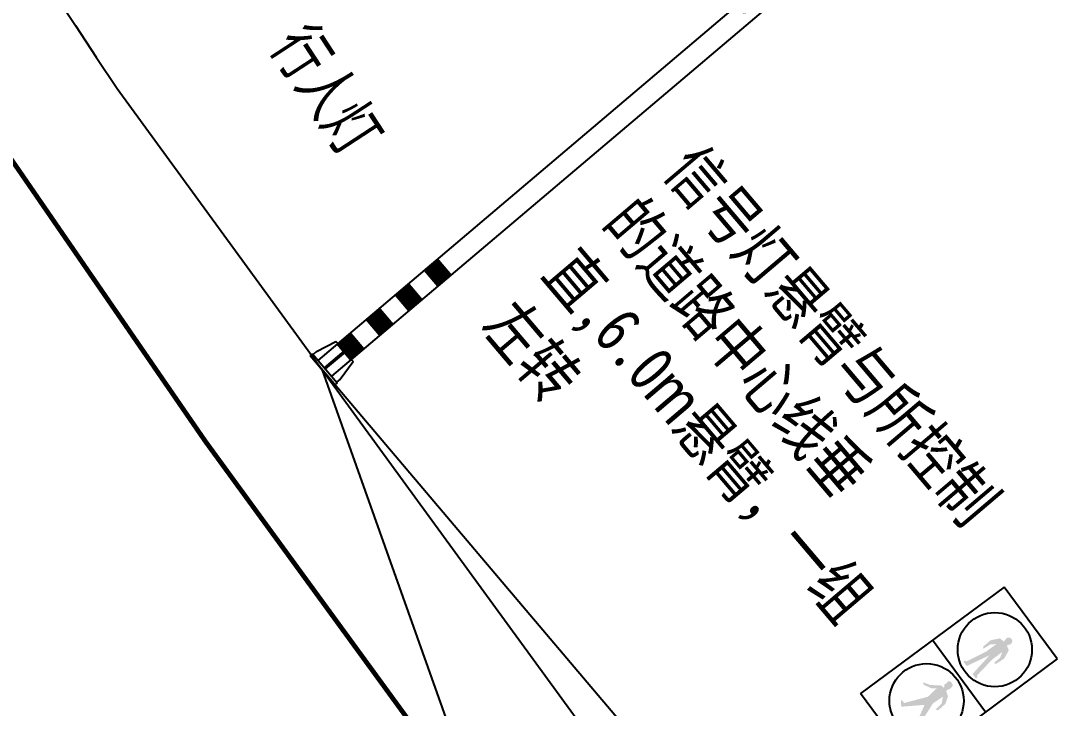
# Model space of a CAD drawing. Header units: millimetres. Extents: x 6299 to 195995, y 19522 to 226352.
# Drawn here: x 10267.75 to 10300.3, y 22417.62 to 22439.22 of the extents above; entities that cross this region are included whole.
import ezdxf

# ---------------------------------------------------------------- set-up
doc = ezdxf.new("R2010")
doc.units = ezdxf.units.MM
for name, color, linetype in [('@-交通信号', 7, 'Continuous'), ('@-道路红线', 1, 'Continuous'), ('@-隔离岛', 3, 'Continuous')]:
    doc.layers.add(name, color=color, linetype=linetype)
doc.layers.add('@-道路标线', color=255, linetype='Continuous', lineweight=0)
doc.styles.add('ST', font='', dxfattribs={"width": 0.8})
doc.styles.add('宋体', font='')
doc.styles.get('ST').set_extended_font_data('NSimSun')
doc.styles.get('宋体').set_extended_font_data('SimSun')

# ---------------------------------------------------------------- blocks, each defined once
blk = doc.blocks.new('A$C3CD052C4')
at = {"layer": '@-交通信号'}
h = blk.add_hatch(color=256, dxfattribs=at)
h.paths.add_polyline_path([(0.1983859571773792, 4.356085207038632), (0.3037263108562911, 4.182178008431947), (0.3200045453995699, 3.934058719638415), (0.3810483660345199, 3.966599105235218), (0.4013966001366498, 4.275731142948644), (0.2752394003473455, 4.548255585470542), (0.1207051664969185, 4.589344146314033), (0.1368730835529277, 4.649943680897195), (0.157221317771473, 4.715024181221452), (0.1409426421305398, 4.776036930097689), (0.1002470557141351, 4.8142541802099), (0.04286595714802388, 4.829918102943338), (-0.01451514147629496, 4.814254180208081), (-0.05521072783449199, 4.77603693009587), (-0.07148940341721755, 4.715024181205081), (-0.05114116919867229, 4.649943680909928), (-0.03497325220087077, 4.589344146312214), (-0.1895074860512977, 4.548255585452353), (-0.3156646858988097, 4.275731142926816), (-0.2953164516802644, 3.966599105244313), (-0.2342726311035221, 3.934058719632958), (-0.2179943965602433, 4.182178008441042), (-0.1126540429395391, 4.356085207034994), (-0.1126540428813314, 3.967285207005261), (-0.2342726310889702, 3.267445207033234), (-0.279085850372212, 3.25705659617779), (-0.2912468931463081, 3.189701124136263), (-0.1126540429249872, 3.189685207004004), (0.04286595720623154, 3.967285207021632), (0.1983859571919311, 3.189685207022194), (0.3769788072968367, 3.18970112414172), (0.3648177647555713, 3.257056596183247), (0.3200045454141218, 3.267445207024139), (0.1983859571773792, 3.967285207023451)])
h.paths.add_polyline_path([(-0.06118429476919118, 1.636378291499568), (-0.3482229192304658, 0.9205713478113466), (-0.4579572204529541, 0.9188305799580121), (-0.4771172687906073, 0.8874937784821668), (-0.3065058634529123, 0.7793136970540218), (0.08171556417073589, 1.403055258662789), (0.3901159533270402, 0.8554683633010427), (0.3610900809726445, 0.822830726599932), (0.3647185906738741, 0.7974457475393137), (0.4082571785402251, 0.7793136970467458), (0.506219883376616, 0.8590945566884329), (0.2014475629403023, 1.638771373256532), (0.2159607196663273, 2.019543891745343), (0.3683466593938647, 1.85998217249653), (0.408250562948524, 1.595980882662843), (0.4737198686198099, 1.636111189556686), (0.4445396291994257, 1.94701568977689), (0.3030383364821319, 2.150094438551605), (0.1325111714249942, 2.208116783383957), (0.1252545931201894, 2.251633812893488, 0.2072279350689316), (0.1346140927344095, 2.450030692549262, 0.0711061981058181), (0.1193633821385447, 2.472137523831407, 0.0975891202728249), (0.1034852991870139, 2.48372346323049, 0.0222332267681968), (0.08456203251262195, 2.491531811232562, 0.0407986121601978), (0.07378418094594963, 2.494460636444273, 0.0459787038497324), (0.04555813709157519, 2.49706172911101, 0.0363583218134128), (0.009835170960286632, 2.494460636444273, 0.02830864803348), (-0.00935821476741694, 2.490530535462312, 0.0246906909628924), (-0.03075985630857758, 2.483723463228671, 0.079384576499933), (-0.05583795587881468, 2.469505774046411, 0.1243502617140169), (-0.06706480044522323, 2.454712290782481, 0.0811445592898371), (-0.07183741006883793, 2.435193731856998, 0.0695555518301039), (-0.0704105976910796, 2.411836468469119, 0.0047304574096672), (-0.06829578496399336, 2.401883111553616, 0.0090106909384495), (-0.06704230702598579, 2.39668994594831, 0.057141586892112), (-0.06096273110597394, 2.380969756777631, -0.0682413411958788), (-0.05615765994298272, 2.367678773531225, -0.1243534000053011), (-0.05688904688577168, 2.34781299745373, 0.0894556629479959), (-0.05978576498455368, 2.320536050174269, 0.0148189027599731), (-0.05776430989499204, 2.300840494513977, -0.0224194918720017), (-0.05592311613145284, 2.279750535453786, 0.0428473774026392), (-0.05615765994298272, 2.26976586341334, 0.1828745618122536), (-0.05377668564324267, 2.264489678782411, 0.101618928131842), (-0.04527257199515589, 2.258886470561265, 0.0299215739039949), (-0.001733984012389556, 2.249434136931086), (-0.001733984012389556, 2.204490589996567), (-0.1098946226702537, 2.1785597586113), (-0.1807460487616481, 2.085614511275708), (-0.2914515398006188, 1.939557423202132), (-0.3313056047336431, 1.904149619640521), (-0.5062198836385505, 1.793500335124918), (-0.4530814243044006, 1.753666386819532), (-0.2629672755283536, 1.852729243923022), (-0.2161719821888255, 1.877593834708023), (-0.1098946225974942, 2.021437714965941)])
for p, q in [((-1.402307950018439, 5.60923179994461), (-1.402307949960232, -1.2732925824821e-11)), ((1.402307949902024, 5.609231799970075), (-1.402307950018439, 5.60923179994461)), ((1.402307949902024, 5.609231799970075), (1.402307949960232, 1.2732925824821e-11)), ((1.402307949989336, 2.804615899991404), (-1.402307950047543, 2.804615899995042)), ((1.402307949960232, 1.2732925824821e-11), (-1.402307949960232, -1.2732925824821e-11))]:
    blk.add_line(p, q, dxfattribs=at)
at = {"layer": '@-交通信号', "color": 1}
blk.add_circle((-1.01863406598568e-10, 4.206923849938903), 1.166399999991831, dxfattribs=at)
at = {"layer": '@-交通信号', "color": 3}
blk.add_circle((0.01579213106015231, 1.529717030643951), 1.166399999991831, dxfattribs=at)
blk = doc.blocks.new('A$C2DB36726')
at = {"layer": '@-交通信号', "color": 0}
for p, q in [((0.2707398048805771, 19.10640261614753), (0.9259002011531264, 19.10640261593107)), ((0.2707398048805771, 19.10640261614753), (0.2707398046186427, 18.35591820855552)), ((0.9259002011094708, 18.92063621809211), (0.2707398048369214, 18.92063621830857)), ((0.9253979073982918, 19.10640261590197), (0.2712420986790676, 19.10640261612934)), ((0.9253979073982918, 19.10640261590197), (0.2712420986790676, 19.10640261612934)), ((0.2712420986790676, 19.10640261612934), (0.2712420986790676, 19.10640261612934)), ((0.2712420986790676, 19.10640261612934), (0.2712420986790676, 19.10640261612934)), ((0.2712420986790676, 19.10640261612934), (0.2712420986790676, 19.10640261612934)), ((-0.3209045677649556, 18.30859194169352), (-0.9192245643789648, 18.24877299190848)), ((-0.9192245643789648, 18.24877299190848), (-0.9192245643935166, 18.18368659783846)), ((-0.3209045677649556, 18.30859194169352), (-0.1713245685823495, 18.30859194162804)), ((-0.1713245686114533, 18.32354994156594), (-0.0226563893957064, 18.32354994148591)), ((-0.1713245686114533, 18.32354994156594), (-0.1713245688588358, 17.57564994580025)), ((-0.0969904790108558, 18.32354994152592), (-0.0969904792582384, 17.57564994576023)), ((-0.0226563893957064, 18.32354994148591), (0.5983200027985732, 18.39205774797847)), ((-0.0226563893957064, 18.32354994148591), (-0.0226563896867447, 17.57564994576751)), ((0.5983200027985732, 18.39205774797847), (0.5983200024638791, 17.36515759836948)), ((-0.1713245686696609, 18.187432142342), (-4.513443640476908, 18.15070427520186)), ((-0.919224564480828, 17.97338742789361), (-0.919224564509932, 17.92581245998372)), ((-0.919224564480828, 17.97338742789361), (-0.1713245687133167, 17.97338742760803)), ((-0.919224564509932, 17.92581245998372), (-0.1713245687133167, 17.92581245971087)), ((-4.513443640593323, 17.74367269070717), (-0.1713245688006282, 17.71176774502237)), ((-0.9192245645681396, 17.65042689591973), (-0.9192245645390356, 17.71551328999158)), ((-0.3209045680123381, 17.59060794576908), (-0.9192245645681396, 17.65042689591973)), ((-0.3209045680123381, 17.59060794576908), (-0.171324568829732, 17.59060794569086)), ((-0.1713245688588358, 17.57564994580025), (-0.0226563896867447, 17.57564994576751)), ((0.271242098082439, 17.3651575985059), (-0.0226563896867447, 17.57564994576751)), ((0.271242098082439, 17.3651575985059), (0.5983200024638791, 17.36515759836948)), ((0.7613621964701452, 2.347801022608109), (0.2707397992198821, 2.347801022780913)), ((0.7593641026905971, 2.348681556273731), (0.2737369399110321, 2.348681556437441)), ((0.9229030548449372, 2.3486815562228), (0.2737369399110321, 2.348681556437441)), ((0.0299159998976393, 0.2393280113028595), (0.1809917992650298, 0.907442772973809)), ((0.2707397987396689, 0.907442772957438), (0.1809917992650298, 0.907442772973809)), ((0.574532512924634, 0.9074427728555748), (0.5745325126481476, 0.0897480119783723)), ((0.574532512924634, 0.9074427728555748), (0.6221074808272534, 0.9074427728428418)), ((0.6221074808272534, 0.9074427728428418), (0.6221074806089746, 0.0897480119328975)), ((0.9259001950122184, 0.9074427727409784), (1.015648194545065, 0.9074427726773135)), ((1.166723993461346, 0.2393280109045008), (1.015648194545065, 0.9074427726773135)), ((4.36557e-11, 0.0897480121329864), (1.196639993213466, 0.0897480117782834)), ((4.36557e-11, 0.0897480121329864), (0, 0)), ((0, 0), (1.196639993213466, -4.129106e-10)), ((0.0299159998976393, 0.2393280113028595), (0.0299159998685354, 0.0897480121311674)), ((1.166723993461346, 0.2393280109045008), (1.166723993388586, 0.0897480117801024)), ((1.196639993213466, 0.0897480117782834), (1.196639993213466, -4.129106e-10))]:
    blk.add_line(p, q, dxfattribs=at)
at = {"layer": '@-交通信号', "color": 7}
for p, q in [((0.9259002011531264, 19.10640261593107), (0.9259001947939396, 0.0897480118292151)), ((0.2707398042985005, 17.36551734515706), (0.2707397984631825, 0.0897480120820547))]:
    blk.add_line(p, q, dxfattribs=at)
at = {"layer": '@-交通信号'}
for p, q in [((-12.1218710076937, 18.12840390377459), (-15.8343094830343, 18.11798026906035)), ((-4.513443640476908, 18.15070427520186), (-12.1218710076937, 18.12840390377459)), ((-15.83430948319437, 17.77209954725003), (-12.12187100781011, 17.76304469104434)), ((-12.12187100781011, 17.76304469104434), (-4.513443640593323, 17.74367269070717))]:
    blk.add_line(p, q, dxfattribs=at)
blk.add_lwpolyline([(-15.8343094830343, 18.11798026906035), (-15.83430948319437, 17.77209954725003)], dxfattribs=at)
at = {"layer": '@-交通信号', "color": 7, "const_width": 0.5983199966045227}
blk.add_lwpolyline([(0.9259001963218906, 4.741081008987748), (0.2707398000493413, 4.741081009204208)], dxfattribs=at)
at = {"layer": '@-交通信号', "color": 0, "const_width": 0.5983199966045227}
for points in [[(0.9259001959435408, 3.544441015752454), (0.2707397996564396, 3.544441015970733)], [(0.9259001955069834, 2.347801022577186), (0.270739799234434, 2.347801022793646)], [(0.9259001951286336, 1.151161029341892), (0.2707397988415323, 1.151161029558352)]]:
    blk.add_lwpolyline(points, dxfattribs=at)

msp = doc.modelspace()

# ---------------------------------------------------------------- hatches: boundary and pattern name
at = {"layer": '@-隔离岛', "ltscale": 1.5}
h = msp.add_hatch(dxfattribs=at)
h.set_pattern_fill('ANGLE', color=30, scale=0.05, angle=-1.657603322228978e-09)
h.set_pattern_definition([(359.9999999983424, (0, 0), (1.01040245059636e-11, 0.3492500000000001), [0.254, -0.09525]), (90, (0, 0), (-0.3492500000000001, 1.010404589135832e-11), [0.254, -0.09525])])
h.paths.add_polyline_path([(10247.6370232831, 22438.40498930379, 0.9931919757955322), (10244.86268245831, 22436.71234637451, 0.003415638961855011), (10244.87424550748, 22436.69339386017, 0.003028111028408421), (10247.52155284856, 22432.47748004755, 1.000000000001856), (10250.29520346727, 22434.17244284499, -0.003064428996298988)])
h.paths.add_polyline_path([(10268.50516947154, 22405.8283975159, 0.4682489461352531), (10268.1783223265, 22404.32704672019, 0.002474557492085645), (10270.62123674221, 22401.0833376718, 0.470320483814975), (10272.16304765713, 22401.08297191289, -0.003662389497559731)])
h.paths.add_polyline_path([(10269.75682099172, 22405.55591041526, 0.3621668212344237), (10268.50516947155, 22405.82839751589, 0.003662389497542548), (10272.16304765712, 22401.0829719129, 0.3602476616660745), (10272.16335048524, 22402.35950598794, -0.00245013598587075)])
h.paths.add_polyline_path([(10250.2094371014, 22409.93737254282, 0.4903143948210339), (10248.84969075673, 22410.74427394829), (10244.19929976905, 22408.90746593936, 0.4903143948207893), (10243.75795742884, 22407.38917185101)])
h.paths.add_polyline_path([(10249.58441396031, 22408.88411755322, 0.3419987131235331), (10250.2094371014, 22409.93737254282), (10243.75795742884, 22407.38917185101, 0.3419987131243328), (10244.93402297263, 22407.04730954428)])

# ---------------------------------------------------------------- linework, layer by layer
at = {"layer": '@-交通信号', "linetype": 'Continuous', "lineweight": -3}
msp.add_line((10281.55567303333, 22416.04966858729), (10277.2256689287, 22428.24126418966, 3.54891667e-08), dxfattribs=at)
at = {"layer": '@-交通信号', "elevation": 3.54891667e-08}
msp.add_lwpolyline([(10287.16208881532, 22416.51548033907), (10276.83885757341, 22428.69773305821)], dxfattribs=at)
at = {"layer": '@-道路标线', "color": 7, "linetype": 'Continuous', "const_width": 0.15, "elevation": 3.54891667e-08, "flags": 128}
msp.add_lwpolyline([(10267.4516164275, 22434.86545991804, 0.02050105828602319), (10286.42677678177, 22408.83292085216)], format="xyb", dxfattribs=at)
at = {"layer": '@-道路红线', "elevation": 3.54891667e-08}
for points in [[(10234.95064860319, 22504.08654489187, 0.04894542249225877), (10270.77790403059, 22437.087128386, 0.04894542249225877)], [(10234.95064860319, 22504.08654489187, 0.04894542249224819), (10270.77790403058, 22437.08712838601, 0.04894542249224819)]]:
    msp.add_lwpolyline(points, format="xyb", dxfattribs=at)
at = {"layer": '@-道路红线', "ltscale": 1.5, "elevation": 3.54891667e-08}
msp.add_lwpolyline([(10270.77790403058, 22437.08712838601), (10289.55993298185, 22411.31955154969)], dxfattribs=at)

# ---------------------------------------------------------------- block references
at = {"layer": '@-交通信号'}
for name, p, rotation in [('A$C2DB36726', (10276.83885759462, 22428.69773307139, 3.54891667e-08), 310.2779145729189), ('A$C3CD052C4', (10294.95843913557, 22416.95882322115), 306.4990974455233)]:
    msp.add_blockref(name, p, dxfattribs=dict(at, rotation=rotation))

# ---------------------------------------------------------------- texts
at = {"layer": '@-交通信号', "style": '宋体', "width": 0.7}
msp.add_text('行人灯', height=1.499999999999999, rotation=303.1494929631013, dxfattribs=at).set_placement((10275.57045397947, 22438.43142530038, 31.0774134396799))
at = {"layer": '@-交通信号', "insert": (10289.03757543637, 22435.43979295493, 3.54891667e-08), "char_height": 1.499999999999999, "width": 14.80904463844449, "attachment_point": 1, "rotation": 310.3326014403679, "style": 'ST'}
msp.add_mtext('信号灯悬臂与所控制的道路中心线垂直,6.0{\\fArial|b0|i0|c0|p32;m}悬臂，一组左转', dxfattribs=at)

doc.saveas('drawing.dxf')
